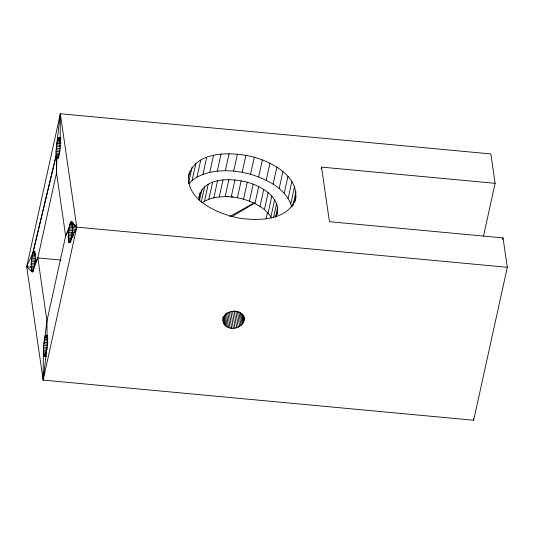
<?xml version="1.0" encoding="UTF-8"?>
<svg xmlns="http://www.w3.org/2000/svg" width="534" height="534" viewBox="0 0 534 534"><rect width="100%" height="100%" fill="white"/><g stroke="black" fill="none" stroke-linecap="round" stroke-linejoin="round"><path stroke-width="0.8" d="M495.118 183.316L490.853 153.925L60.329 113.755L76.776 227.117L43.147 380.075L43.408 347.107L44.455 339.25L45.403 336.08L46.345 334.972L47.359 338.142L47.339 343.996L43.147 380.075L473.671 420.245L507.3 267.287L503.035 237.897L329.438 221.697L321.521 167.115L495.118 183.316L483.49 236.202M60.329 113.755L56.657 144.914C56.264 149.433 55.229 154.353 56.851 158.711L57.425 158.738C60.122 153.765 59.995 147.678 60.162 142.144L60.329 113.755L26.7 266.713L43.147 380.075M33.328 271.759L31.7 271.606L26.7 266.713L33.228 252.108L33.869 251.12L34.443 251.147C36.105 257.855 35.337 265.738 32.514 272.04L31.94 272.013C30.131 266.252 31.473 259.851 32.581 254.03L56.117 155.688L59.381 155.988M68.205 236.963L69.367 225.949L70.642 222.157L71.536 221.817C73.198 228.519 72.43 236.408 69.607 242.71L69.033 242.676L68.579 241.628L68.205 236.963L71.469 237.263M56.851 158.711L56.511 172.936L65.649 235.915L46.965 320.894L44.763 338.002L48.027 338.309M244.045 318.09C241.455 306.456 219.995 310.935 223.432 322.783C227.985 333.45 247.809 327.409 243.691 315.654M60.709 137.852L59.074 137.699L58.46 138.186L56.657 144.914L60.742 145.295M46.818 348.916L45.664 354.169L44.696 356.011L44.122 355.984L43.314 351.686L46.578 351.993M34.383 266.473L37.827 257.915L56.511 172.936L56.397 157.657L58.853 157.884M188.268 177.468C193.782 149.8 233.465 151.623 254.291 157.236C273.748 162.676 301.536 178.196 294.795 202.346M188.502 183.576L192.06 167.389M188.862 183.816L192.1 180.439L195.838 163.444M192.1 180.439L197.026 177.068L200.757 160.073M197.026 177.068L202.967 174.351L206.698 157.356M198.968 197.673C202.78 176.667 231.516 178.076 247.269 182.201C261.707 186.146 282.232 197.947 276.639 215.809M199.582 200.117L201.892 189.597M201.271 202.099L204.649 186.726M202.967 174.351L209.775 172.355L213.513 155.361M202.706 202.493L204.502 201.265L208.24 184.263M204.502 201.265L208.834 199.282L212.572 182.288M209.775 172.355L217.298 171.134L221.029 154.132M208.834 199.282L213.8 197.827L217.538 180.832M213.8 197.827L219.28 196.933L223.018 179.938M217.298 171.134L225.335 170.706L229.073 153.712M228.879 179.624L225.141 196.619L219.28 196.933M225.335 170.706L233.692 171.087L237.43 154.092M234.973 179.905L231.235 196.899L225.141 196.619L228.412 196.372M233.692 171.087L242.169 172.275L245.907 155.281M232.891 196.746L231.235 196.899L237.416 197.767L241.154 180.772M271.579 218.026C265.632 207.96 254.344 202.493 243.531 199.195L247.269 182.201M291.831 207.179C286.718 188.876 267.36 179.437 250.553 174.238L254.291 157.236M249.425 201.151L253.163 184.157M258.643 176.914L262.374 159.92M254.952 203.588L258.69 186.586M259.985 206.438L263.723 189.443M266.226 180.258L269.964 163.264M264.397 209.642L268.135 192.647M273.128 184.17L276.866 167.175M266.079 218.92L267.501 212.445M268.075 213.119L271.813 196.118M270.925 216.777L274.663 199.783M279.175 188.562L282.913 171.568M273.602 217.291L276.625 203.534M275.511 217.004L277.647 207.292M284.221 193.328L287.959 176.333M288.14 198.348L291.878 181.353M290.83 203.501L294.568 186.499M292.766 206.224L295.969 191.653M321.161 168.744L321.521 167.115M502.681 239.526L503.035 237.897M56.117 155.688L32.901 252.962L35.351 253.196M189.51 171.801C182.601 198.935 217.285 213.64 238.398 217.985C258.049 221.209 290.176 220.802 296.043 196.686M200.036 192.814L199.129 196.305L199.182 199.97M277.7 210.957L276.792 214.441L275.304 217.018M70.575 240.861L76.776 227.117L71.776 222.217M34.85 263.335L37.827 257.915L61.01 260.078M231.716 216.731L254.605 203.18M229.88 216.49L254.438 202.733M58.78 137.819L60.983 137.999M58.46 138.186L60.095 138.339M58.139 138.807L59.768 138.96M57.812 139.661L60.262 139.888M57.492 140.729L60.763 141.036M57.191 141.977L60.455 142.284M56.904 143.386L60.989 143.766M56.437 146.523L60.522 146.903M56.264 148.178L60.349 148.559M56.137 149.834L60.222 150.214M56.057 151.449L60.142 151.83M56.023 152.991L59.287 153.298M56.043 154.413L59.314 154.72M56.237 156.776L58.687 157.003M56.611 158.304L58.239 158.458M70.955 221.784L72.591 221.937M70.642 222.157L72.277 222.311M71.983 222.872L73.619 223.025M70.314 222.778L71.95 222.932M72.15 223.753L73.785 223.9M69.994 223.633L72.444 223.859M72.27 224.841L75.541 225.148M69.674 224.701L72.123 224.927M72.344 226.109L76.429 226.496M69.367 225.949L72.637 226.256M76.776 227.117L507.3 267.287M72.364 227.537L76.449 227.918M73.171 227.738L69.086 227.357L65.649 235.915L68.619 230.494L72.704 230.875M72.33 229.073L76.415 229.453M68.839 228.886L72.103 229.186M72.25 230.695L75.521 230.995M72.123 232.35L74.573 232.577M68.445 232.15L72.531 232.53M71.943 233.999L73.579 234.152M68.319 233.805L72.404 234.186M71.73 235.614L73.365 235.761M68.232 235.421L71.503 235.728M71.476 237.136L73.111 237.29M68.225 238.384L71.489 238.691M68.292 239.653L71.563 239.96M68.412 240.747L70.868 240.974M68.579 241.628L71.029 241.855M68.786 242.276L70.421 242.429M33.549 251.487L35.184 251.641M33.228 252.108L34.857 252.262M32.581 254.03L35.851 254.338M32.28 255.285L35.544 255.586M31.993 256.687L35.264 256.994M31.746 258.216L35.831 258.596M31.526 259.824L35.611 260.205M35.03 261.68L36.659 261.834M31.352 261.48L35.438 261.86M31.226 263.135L35.311 263.516M31.146 264.751L35.224 265.138M31.112 266.292L34.376 266.599M26.7 266.713L30.845 267.1M31.132 267.714L34.403 268.021M31.206 268.989L33.655 269.216M31.326 270.077L33.776 270.304M31.486 270.958L33.121 271.112M45.73 335.459L47.366 335.612M45.403 336.08L47.039 336.233M45.083 336.934L47.533 337.161M44.455 339.25L47.726 339.557M44.175 340.659L47.446 340.966M43.928 342.187L48.013 342.568M43.708 343.796L47.793 344.176M43.534 345.451L47.619 345.832M43.408 347.107L47.493 347.487M43.321 348.722L47.406 349.102M43.294 350.264L46.558 350.571M43.381 352.961L45.837 353.188M43.501 354.049L45.957 354.276M43.668 354.93L45.303 355.083M43.875 355.577L45.51 355.731M44.696 356.011L46.331 356.165M44.122 355.984L46.571 356.211M44.395 356.125L46.031 356.278M242.169 172.275L250.553 174.238M237.416 197.767L243.531 199.195M59.074 137.699L59.808 138.9L60.162 142.144M473.431 418.609L473.671 420.245M243.664 316.175L244.138 319.425M243.15 315.073L243.971 320.767M242.376 313.959L243.551 322.082M241.475 313.591L242.89 323.344M240.22 312.33L241.989 324.518M238.885 311.756L240.887 325.573M237.483 311.863L239.599 326.488M235.814 310.988L238.171 327.235M234.146 310.741L236.622 327.803M232.524 311.108L235 328.176M230.868 311.275L233.345 328.337M229.333 312.036L231.689 328.29M227.844 312.597L230.081 328.036M226.443 312.944L228.565 327.576M225.281 313.919L227.164 326.921M224.393 315.534L225.922 326.094M223.572 316.175L224.874 325.113M223.092 317.503L224.033 323.998M222.905 317.196L223.145 318.818M222.958 319.532L223.432 322.783M37.827 257.915L46.965 320.894L47.072 336.173"/></g></svg>
